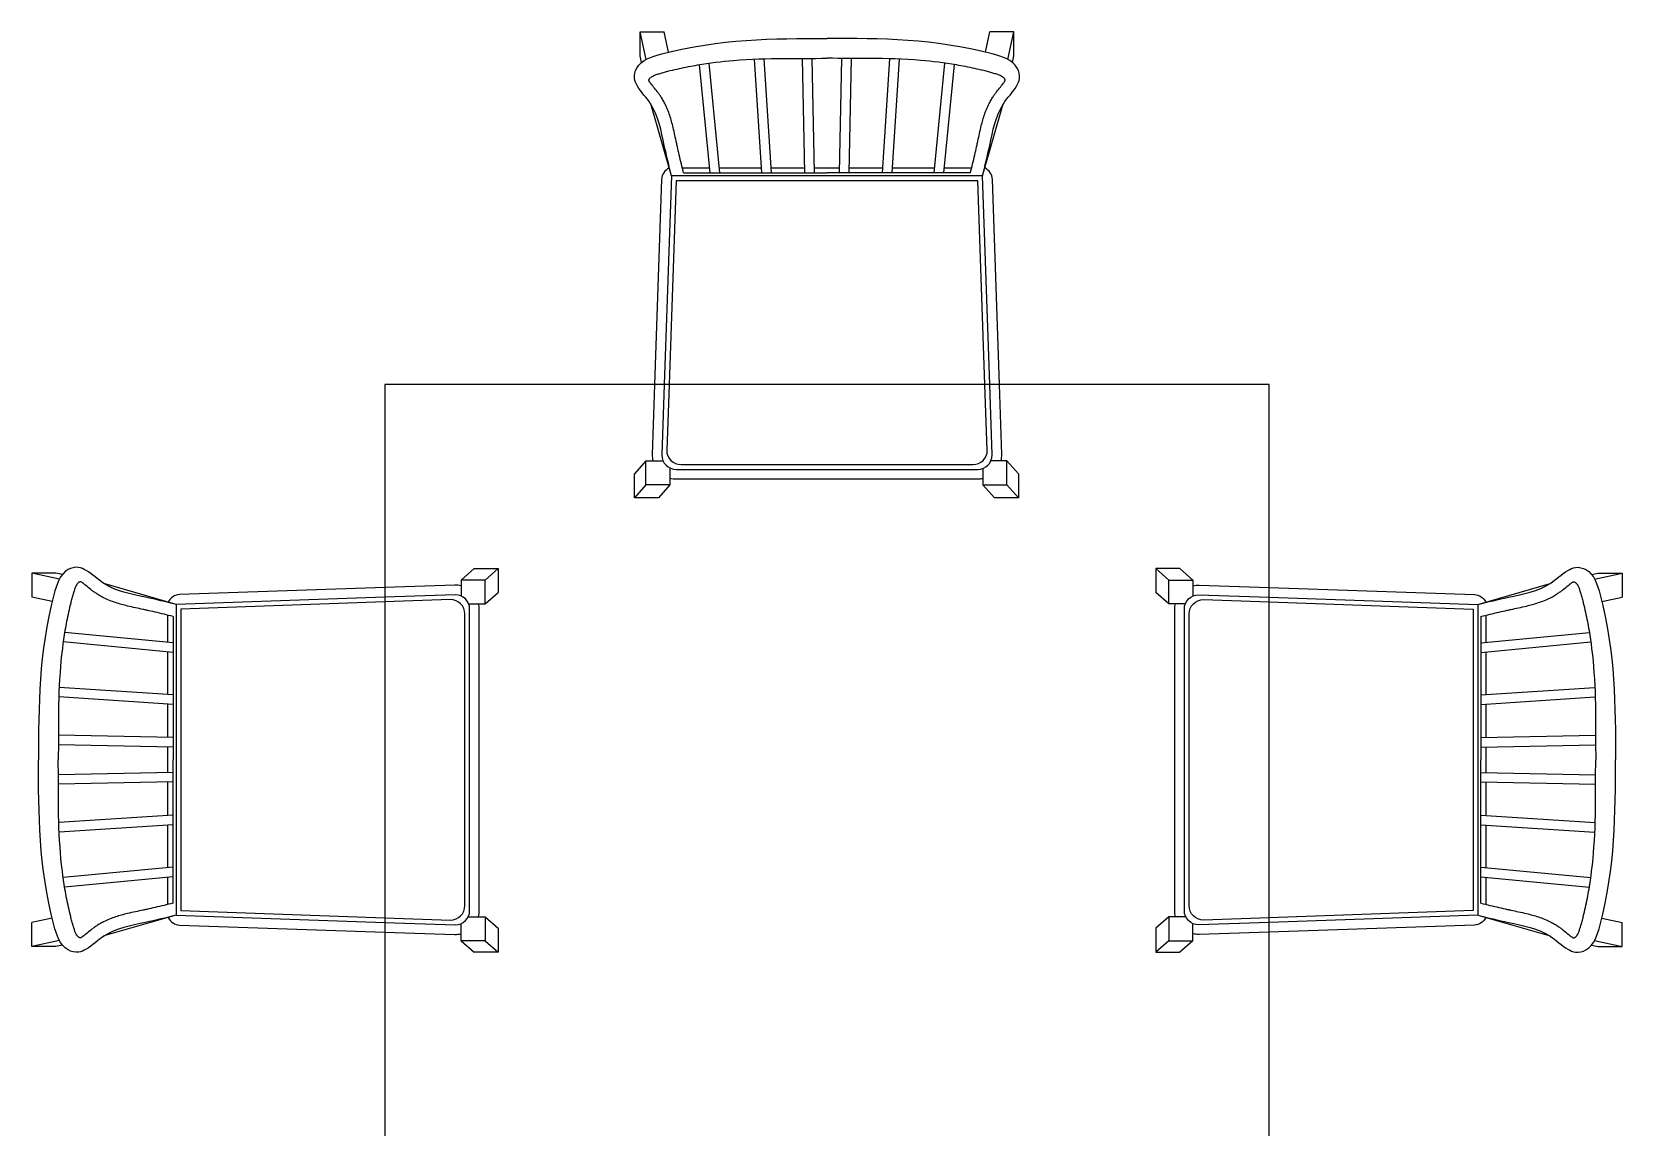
# Model space of a CAD drawing. Header units: millimetres. Extents: x -38686 to 870903, y -23218 to 232707.
# Drawn here: x 42359 to 44016, y 27004 to 28146 of the extents above; entities that cross this region are included whole.
import ezdxf

# ---------------------------------------------------------------- set-up
doc = ezdxf.new("R2010")
doc.units = ezdxf.units.MM
doc.header["$LTSCALE"] = 10
doc.layers.add('40 - Detail Outline', color=142, linetype='Continuous')

msp = doc.modelspace()

# ---------------------------------------------------------------- linework, layer by layer
at = {"layer": '40 - Detail Outline', "color": 0}
for p, q in [((42999.253, 28117.511), (42992.926, 28146.248)), ((43022.603, 28125.005), (43017.926, 28146.248)), ((43352.613, 28125.005), (43357.29, 28146.248)), ((43375.963, 28117.511), (43382.29, 28146.248)), ((42994.44, 28114.375), (42992.926, 28121.248)), ((43380.776, 28114.375), (43382.29, 28121.248)), ((43025.593, 27996.027), (43003.973, 28071.076)), ((43349.622, 27996.027), (43371.243, 28071.076)), ((42388.007, 27575.794), (42359.271, 27582.121)), ((42391.143, 27580.608), (42384.271, 27582.121)), ((42509.491, 27549.454), (42434.442, 27571.075)), ((43865.725, 27549.454), (43940.774, 27571.075)), ((43984.073, 27580.608), (43990.945, 27582.121)), ((43987.209, 27575.794), (44015.945, 27582.121)), ((42380.513, 27552.444), (42359.271, 27557.121)), ((43994.703, 27552.444), (44015.945, 27557.121)), ((42380.513, 27222.435), (42359.271, 27217.758)), ((42509.491, 27225.425), (42434.442, 27203.804)), ((43865.725, 27225.425), (43940.774, 27203.804)), ((43994.703, 27222.435), (44015.945, 27217.758)), ((42388.007, 27199.085), (42359.271, 27192.758)), ((42391.143, 27194.271), (42384.271, 27192.758)), ((43984.073, 27194.271), (43990.945, 27192.758)), ((43987.209, 27199.085), (44015.945, 27192.758))]:
    msp.add_line(p, q, dxfattribs=at)
at = {"layer": '40 - Detail Outline', "color": 7}
for p, q in [((43119.821, 27999.133), (43112.122, 28117.762)), ((43129.842, 27999.133), (43122.119, 28118.133)), ((43164.53, 27999.133), (43162.075, 28118.489)), ((43174.532, 27999.133), (43172.076, 28118.529)), ((43200.684, 27999.133), (43203.14, 28118.529)), ((43210.686, 27999.133), (43213.141, 28118.489)), ((43245.374, 27999.133), (43253.097, 28118.133)), ((43255.395, 27999.133), (43263.094, 28117.762)), ((43065.775, 27999.133), (43054.866, 28112.031)), ((43075.822, 27999.133), (43064.767, 28113.538)), ((43299.394, 27999.133), (43310.449, 28113.538)), ((43309.441, 27999.133), (43320.35, 28112.031)), ((43002.212, 28094.988), (43002.09, 28095.431)), ((43373.004, 28094.988), (43373.126, 28095.431)), ((43036.885, 28004.555), (43065.251, 28004.555)), ((43038.217, 27999.133), (43187.608, 27999.133)), ((43075.298, 28004.555), (43119.469, 28004.555)), ((43129.49, 28004.555), (43164.418, 28004.555)), ((43174.42, 28004.555), (43200.796, 28004.555)), ((43336.999, 27999.133), (43187.608, 27999.133)), ((43210.798, 28004.555), (43245.726, 28004.555)), ((43255.747, 28004.555), (43299.918, 28004.555)), ((43309.965, 28004.555), (43338.331, 28004.555)), ((42410.531, 27572.835), (42410.088, 27572.957)), ((43964.685, 27572.835), (43965.128, 27572.957)), ((42500.963, 27509.796), (42500.963, 27538.163)), ((42506.385, 27536.83), (42506.385, 27387.439)), ((43868.831, 27536.83), (43868.831, 27387.439)), ((43874.253, 27509.796), (43874.253, 27538.163)), ((42506.385, 27509.273), (42393.487, 27520.182)), ((43868.831, 27509.273), (43981.729, 27520.182)), ((42506.385, 27499.226), (42391.98, 27510.281)), ((43868.831, 27499.226), (43983.236, 27510.281)), ((42500.963, 27455.579), (42500.963, 27499.75)), ((43874.253, 27455.579), (43874.253, 27499.75)), ((42506.385, 27445.206), (42387.386, 27452.928)), ((42506.385, 27455.227), (42387.756, 27462.925)), ((43868.831, 27455.227), (43987.46, 27462.925)), ((43868.831, 27445.206), (43987.83, 27452.928)), ((42500.963, 27410.629), (42500.963, 27445.558)), ((43874.253, 27410.629), (43874.253, 27445.558)), ((42506.385, 27400.516), (42386.989, 27402.971)), ((42506.385, 27410.518), (42387.029, 27412.972)), ((43868.831, 27410.518), (43988.187, 27412.972)), ((43868.831, 27400.516), (43988.227, 27402.971)), ((42500.963, 27374.252), (42500.963, 27400.627)), ((42506.385, 27238.049), (42506.385, 27387.439)), ((43868.831, 27238.049), (43868.831, 27387.439)), ((43874.253, 27374.252), (43874.253, 27400.627)), ((42506.385, 27374.363), (42386.989, 27371.908)), ((43868.831, 27374.363), (43988.227, 27371.908)), ((42506.385, 27364.361), (42387.029, 27361.907)), ((42500.963, 27329.321), (42500.963, 27364.25)), ((43868.831, 27364.361), (43988.187, 27361.907)), ((43874.253, 27329.321), (43874.253, 27364.25)), ((42506.385, 27329.673), (42387.386, 27321.951)), ((42506.385, 27319.652), (42387.756, 27311.954)), ((42500.963, 27275.129), (42500.963, 27319.3)), ((43868.831, 27329.673), (43987.83, 27321.951)), ((43868.831, 27319.652), (43987.46, 27311.954)), ((43874.253, 27275.129), (43874.253, 27319.3)), ((42506.385, 27275.653), (42391.98, 27264.598)), ((43868.831, 27275.653), (43983.236, 27264.598)), ((42506.385, 27265.606), (42393.487, 27254.697)), ((42500.963, 27236.716), (42500.963, 27265.083)), ((43868.831, 27265.606), (43981.729, 27254.697)), ((43874.253, 27236.716), (43874.253, 27265.083)), ((42410.531, 27202.043), (42410.088, 27201.922)), ((43964.685, 27202.043), (43965.128, 27201.922))]:
    msp.add_line(p, q, dxfattribs=at)
at = {"layer": '40 - Detail Outline', "color": 251}
for p, q in [((42998.896, 27699.147), (42986.954, 27685.537)), ((43375.013, 27699.147), (43386.954, 27685.537)), ((42998.896, 27674.147), (42986.954, 27660.537)), ((43023.896, 27674.147), (43011.954, 27660.537)), ((43350.013, 27674.147), (43361.954, 27660.537)), ((43375.013, 27674.147), (43386.954, 27660.537)), ((42806.371, 27574.844), (42819.982, 27586.786)), ((42831.371, 27574.844), (42844.982, 27586.786)), ((43543.845, 27574.844), (43530.234, 27586.786)), ((43568.845, 27574.844), (43555.234, 27586.786)), ((42831.371, 27549.844), (42844.982, 27561.786)), ((43543.845, 27549.844), (43530.234, 27561.786)), ((42831.371, 27223.727), (42844.982, 27211.786)), ((43543.845, 27223.727), (43530.234, 27211.786)), ((42806.371, 27198.727), (42819.982, 27186.786)), ((42831.371, 27198.727), (42844.982, 27186.786)), ((43543.845, 27198.727), (43530.234, 27186.786)), ((43568.845, 27198.727), (43555.234, 27186.786))]:
    msp.add_line(p, q, dxfattribs=at)
at = {"layer": '40 - Detail Outline', "color": 0}
for points in [[(42992.926, 28121.248), (42992.926, 28146.248), (43017.926, 28146.248)], [(43382.29, 28121.248), (43382.29, 28146.248), (43357.29, 28146.248)], [(43357.099, 27778.559), (43349.622, 27996.027), (43025.593, 27996.027), (43018.116, 27778.559)], [(43352.188, 27778.559), (43344.622, 27991.027), (43030.593, 27991.027), (43023.028, 27778.559)], [(42384.271, 27582.121), (42359.271, 27582.121), (42359.271, 27557.121)], [(43990.945, 27582.121), (44015.945, 27582.121), (44015.945, 27557.121)], [(42726.959, 27556.931), (42509.491, 27549.454), (42509.491, 27225.425), (42726.959, 27217.948)], [(42726.959, 27552.019), (42514.491, 27544.454), (42514.491, 27230.425), (42726.959, 27222.86)], [(43648.257, 27556.931), (43865.725, 27549.454), (43865.725, 27225.425), (43648.257, 27217.948)], [(43648.257, 27552.019), (43860.725, 27544.454), (43860.725, 27230.425), (43648.257, 27222.86)], [(42384.271, 27192.758), (42359.271, 27192.758), (42359.271, 27217.758)], [(43990.945, 27192.758), (44015.945, 27192.758), (44015.945, 27217.758)]]:
    msp.add_lwpolyline(points, dxfattribs=at)
for points in [[(43023.208, 28004.309, 0.25562514), (43015.235, 27992.321), (43008.049, 27778.559)], [(43367.167, 27778.559), (43359.981, 27992.321, 0.25562514), (43352.008, 28004.309)], [(42726.959, 27566.999), (42513.197, 27559.812, 0.25562514), (42501.209, 27551.84)], [(43648.257, 27566.999), (43862.019, 27559.812, -0.25562514), (43874.007, 27551.84)], [(42501.209, 27223.039, 0.25562514), (42513.197, 27215.067), (42726.959, 27207.88)], [(43874.007, 27223.039, -0.25562514), (43862.019, 27215.067), (43648.257, 27207.88)]]:
    msp.add_lwpolyline(points, format="xyb", dxfattribs=at)
msp.add_lwpolyline([(43648.257, 27778.559), (42726.959, 27778.559), (42726.959, 26346.553), (43648.257, 26346.553)], close=True, dxfattribs=at)
at = {"layer": '40 - Detail Outline', "color": 251}
for points in [[(43008.049, 27778.559), (43005.598, 27705.665, 0.06587297), (43006.332, 27699.147)], [(43018.116, 27778.559), (43015.593, 27705.178, 0.41421356), (43030.593, 27690.178)], [(43023.028, 27778.559), (43020.593, 27710.178, 0.41421356), (43035.593, 27695.178)], [(43030.593, 27690.178), (43344.622, 27690.178, 0.41421356), (43359.622, 27705.178), (43357.099, 27778.559)], [(43035.593, 27695.178), (43339.622, 27695.178, 0.41421356), (43354.622, 27710.178), (43352.188, 27778.559)], [(43368.884, 27699.147, 0.06587297), (43369.618, 27705.665), (43367.167, 27778.559)], [(43023.896, 27681.092, 0.06791001), (43030.593, 27680.178), (43344.622, 27680.178, 0.05438092), (43350.013, 27680.766, 0.05438092)], [(42806.371, 27568.716, 0.06587297), (42799.854, 27569.449), (42726.959, 27566.999)], [(43568.845, 27568.716, -0.06587297), (43575.362, 27569.449), (43648.257, 27566.999)], [(42815.34, 27230.425), (42815.34, 27544.454, 0.41421356), (42800.34, 27559.454), (42726.959, 27556.931)], [(42810.34, 27235.425), (42810.34, 27539.454, 0.41421356), (42795.34, 27554.454), (42726.959, 27552.019)], [(43559.876, 27230.425), (43559.876, 27544.454, -0.41421356), (43574.876, 27559.454), (43648.257, 27556.931)], [(43564.876, 27235.425), (43564.876, 27539.454, -0.41421356), (43579.876, 27554.454), (43648.257, 27552.019)], [(42824.426, 27223.727, 0.06791001), (42825.34, 27230.425), (42825.34, 27544.454, 0.05438092), (42824.752, 27549.844, 0.05438092)], [(43550.79, 27223.727, -0.06791001), (43549.876, 27230.425), (43549.876, 27544.454, -0.05438092), (43550.464, 27549.844, -0.05438092)], [(42726.959, 27222.86), (42795.34, 27220.425, 0.41421356), (42810.34, 27235.425)], [(42726.959, 27217.948), (42800.34, 27215.425, 0.41421356), (42815.34, 27230.425)], [(43648.257, 27217.948), (43574.876, 27215.425, -0.41421356), (43559.876, 27230.425)], [(43648.257, 27222.86), (43579.876, 27220.425, -0.41421356), (43564.876, 27235.425)], [(42726.959, 27207.88), (42799.854, 27205.43, 0.06587297), (42806.371, 27206.163)], [(43648.257, 27207.88), (43575.362, 27205.43, -0.06587297), (43568.845, 27206.163)]]:
    msp.add_lwpolyline(points, format="xyb", dxfattribs=at)
for points in [[(43011.954, 27660.537), (42986.954, 27660.537), (42986.954, 27685.537)], [(43023.896, 27691.756), (43023.896, 27674.147), (42998.896, 27674.147), (42998.896, 27699.147), (43016.859, 27699.147)], [(43350.013, 27691.18), (43350.013, 27674.147), (43375.013, 27674.147), (43375.013, 27699.147), (43358.357, 27699.147)], [(43386.954, 27685.537), (43386.954, 27660.537), (43361.954, 27660.537)], [(42819.982, 27586.786), (42844.982, 27586.786), (42844.982, 27561.786)], [(43555.234, 27586.786), (43530.234, 27586.786), (43530.234, 27561.786)], [(42814.338, 27549.844), (42831.371, 27549.844), (42831.371, 27574.844), (42806.371, 27574.844), (42806.371, 27558.188)], [(43560.878, 27549.844), (43543.845, 27549.844), (43543.845, 27574.844), (43568.845, 27574.844), (43568.845, 27558.188)], [(42813.762, 27223.727), (42831.371, 27223.727), (42831.371, 27198.727), (42806.371, 27198.727), (42806.371, 27216.691)], [(43561.454, 27223.727), (43543.845, 27223.727), (43543.845, 27198.727), (43568.845, 27198.727), (43568.845, 27216.691)], [(42844.982, 27211.786), (42844.982, 27186.786), (42819.982, 27186.786)], [(43530.234, 27211.786), (43530.234, 27186.786), (43555.234, 27186.786)]]:
    msp.add_lwpolyline(points, dxfattribs=at)
at = {"layer": '40 - Detail Outline', "color": 0}
for points, knots in [([(43025.593, 27996.027), (43023.02, 28006.49), (43016.823, 28031.679), (43010.74, 28066.627), (42992.08, 28085.101), (42985.783, 28098.296), (42990.375, 28115.985), (43066.579, 28139.184), (43131.947, 28139.26), (43187.608, 28139.215)], [0, 0, 0, 0, 32.57715137, 78.42867812, 101.30605396, 109.98238013, 120.95051628, 150.95316852, 323.73230532, 323.73230532, 323.73230532, 323.73230532]), ([(43349.622, 27996.027), (43352.196, 28006.49), (43358.393, 28031.679), (43364.476, 28066.627), (43383.136, 28085.101), (43389.433, 28098.296), (43384.841, 28115.985), (43308.637, 28139.184), (43243.269, 28139.26), (43187.608, 28139.215)], [0, 0, 0, 0, 32.57715137, 78.42867812, 101.30605396, 109.98238013, 120.95051628, 150.95316852, 323.73230532, 323.73230532, 323.73230532, 323.73230532]), ([(43002.09, 28095.431), (43002.076, 28095.472), (43002.06, 28095.526), (43002.051, 28095.719), (43002.03, 28095.888), (43002.149, 28096.252), (43002.227, 28096.448), (43002.368, 28096.744), (43002.425, 28096.853), (43002.539, 28097.052), (43002.6, 28097.147), (43002.795, 28097.433), (43002.946, 28097.623), (43003.33, 28098.036), (43003.564, 28098.259), (43004.149, 28098.74), (43004.501, 28098.999), (43005.569, 28099.691), (43006.38, 28100.139), (43008.312, 28101.042), (43009.43, 28101.495), (43011.914, 28102.38), (43013.28, 28102.813), (43016.196, 28103.663), (43017.747, 28104.081), (43020.976, 28104.926), (43022.587, 28105.337), (43027.41, 28106.532), (43030.612, 28107.28), (43040.18, 28109.391), (43046.51, 28110.618), (43065.38, 28113.822), (43077.802, 28115.323), (43107.865, 28117.855), (43125.416, 28118.391), (43157.395, 28118.553), (43171.817, 28118.324), (43187.608, 28118.829)], [136.27052956, 136.27052956, 136.27052956, 136.27052956, 137.49414178, 137.49414178, 139.9413662, 139.9413662, 142.38859063, 142.38859063, 143.92442163, 143.92442163, 145.46025264, 145.46025264, 148.53191465, 148.53191465, 151.60357665, 151.60357665, 154.67523866, 154.67523866, 159.45140784, 159.45140784, 164.22757701, 164.22757701, 169.00374619, 169.00374619, 173.77991536, 173.77991536, 178.55608454, 178.55608454, 188.10842288, 188.10842288, 207.21309958, 207.21309958, 245.42245298, 245.42245298, 300.31168215, 300.31168215, 345.34487244, 345.34487244, 345.34487244, 345.34487244]), ([(43373.126, 28095.431), (43373.14, 28095.472), (43373.156, 28095.526), (43373.165, 28095.719), (43373.186, 28095.888), (43373.067, 28096.252), (43372.989, 28096.448), (43372.848, 28096.744), (43372.791, 28096.853), (43372.677, 28097.052), (43372.616, 28097.147), (43372.421, 28097.433), (43372.27, 28097.623), (43371.886, 28098.036), (43371.652, 28098.259), (43371.067, 28098.74), (43370.715, 28098.999), (43369.647, 28099.691), (43368.836, 28100.139), (43366.904, 28101.042), (43365.786, 28101.495), (43363.302, 28102.38), (43361.936, 28102.813), (43359.02, 28103.663), (43357.469, 28104.081), (43354.24, 28104.926), (43352.629, 28105.337), (43347.806, 28106.532), (43344.604, 28107.28), (43335.036, 28109.391), (43328.706, 28110.618), (43309.836, 28113.822), (43297.414, 28115.323), (43267.351, 28117.855), (43249.8, 28118.391), (43217.821, 28118.553), (43203.399, 28118.324), (43187.608, 28118.829)], [136.27052956, 136.27052956, 136.27052956, 136.27052956, 137.49414178, 137.49414178, 139.9413662, 139.9413662, 142.38859063, 142.38859063, 143.92442163, 143.92442163, 145.46025264, 145.46025264, 148.53191465, 148.53191465, 151.60357665, 151.60357665, 154.67523866, 154.67523866, 159.45140784, 159.45140784, 164.22757701, 164.22757701, 169.00374619, 169.00374619, 173.77991536, 173.77991536, 178.55608454, 178.55608454, 188.10842288, 188.10842288, 207.21309958, 207.21309958, 245.42245298, 245.42245298, 300.31168215, 300.31168215, 345.34487244, 345.34487244, 345.34487244, 345.34487244]), ([(43038.217, 27999.133), (43036.672, 28005.415), (43035.138, 28011.651), (43033.001, 28020.761), (43032.346, 28023.615), (43031.424, 28027.769), (43031.141, 28029.059), (43030.307, 28032.938), (43029.755, 28035.596), (43028.595, 28041.025), (43027.988, 28043.793), (43026.334, 28050.691), (43025.216, 28054.861), (43022.436, 28063.226), (43020.773, 28067.424), (43017.977, 28072.93), (43017.226, 28074.305), (43015.996, 28076.382), (43015.557, 28077.094), (43014.77, 28078.32), (43014.427, 28078.836), (43013.742, 28079.841), (43013.398, 28080.331), (43012.365, 28081.771), (43011.675, 28082.689), (43009.583, 28085.403), (43008.211, 28087.084), (43005.674, 28090.248), (43004.509, 28091.729), (43003.128, 28093.641), (43002.784, 28094.132), (43002.376, 28094.74), (43002.293, 28094.864), (43002.212, 28094.988)], [0, 0, 0, 0, 19.55960044, 19.55960044, 28.45991601, 28.45991601, 32.45695727, 32.45695727, 40.4510398, 40.4510398, 48.44512232, 48.44512232, 60.12364507, 60.12364507, 71.80216781, 71.80216781, 75.72333697, 75.72333697, 77.78716179, 77.78716179, 79.2984976, 79.2984976, 80.80983341, 80.80983341, 83.83250503, 83.83250503, 90.10403329, 90.10403329, 96.37556155, 96.37556155, 98.59913399, 98.59913399, 99.17238689, 99.17238689, 99.17238689, 99.17238689]), ([(43336.999, 27999.133), (43338.544, 28005.415), (43340.078, 28011.651), (43342.215, 28020.761), (43342.87, 28023.615), (43343.792, 28027.769), (43344.075, 28029.059), (43344.909, 28032.938), (43345.461, 28035.596), (43346.621, 28041.025), (43347.228, 28043.793), (43348.882, 28050.691), (43350, 28054.861), (43352.78, 28063.226), (43354.443, 28067.424), (43357.239, 28072.93), (43357.99, 28074.305), (43359.219, 28076.382), (43359.658, 28077.094), (43360.446, 28078.32), (43360.789, 28078.836), (43361.474, 28079.841), (43361.818, 28080.331), (43362.851, 28081.771), (43363.541, 28082.689), (43365.633, 28085.403), (43367.005, 28087.084), (43369.542, 28090.248), (43370.707, 28091.729), (43372.088, 28093.641), (43372.432, 28094.132), (43372.84, 28094.74), (43372.923, 28094.864), (43373.004, 28094.988)], [0, 0, 0, 0, 19.55960044, 19.55960044, 28.45991601, 28.45991601, 32.45695727, 32.45695727, 40.4510398, 40.4510398, 48.44512232, 48.44512232, 60.12364507, 60.12364507, 71.80216781, 71.80216781, 75.72333697, 75.72333697, 77.78716179, 77.78716179, 79.2984976, 79.2984976, 80.80983341, 80.80983341, 83.83250503, 83.83250503, 90.10403329, 90.10403329, 96.37556155, 96.37556155, 98.59913399, 98.59913399, 99.17238689, 99.17238689, 99.17238689, 99.17238689]), ([(42509.491, 27549.454), (42499.028, 27552.028), (42473.839, 27558.225), (42438.891, 27564.308), (42420.417, 27582.967), (42407.222, 27589.265), (42389.534, 27584.672), (42366.334, 27508.469), (42366.258, 27443.101), (42366.303, 27387.439)], [0, 0, 0, 0, 32.57715137, 78.42867812, 101.30605396, 109.98238013, 120.95051628, 150.95316852, 323.73230532, 323.73230532, 323.73230532, 323.73230532]), ([(43865.725, 27549.454), (43876.188, 27552.028), (43901.376, 27558.225), (43936.325, 27564.308), (43954.798, 27582.967), (43967.994, 27589.265), (43985.682, 27584.672), (44008.882, 27508.469), (44008.958, 27443.101), (44008.912, 27387.439)], [0, 0, 0, 0, 32.57715137, 78.42867812, 101.30605396, 109.98238013, 120.95051628, 150.95316852, 323.73230532, 323.73230532, 323.73230532, 323.73230532]), ([(42410.088, 27572.957), (42410.046, 27572.971), (42409.992, 27572.988), (42409.799, 27572.997), (42409.63, 27573.018), (42409.266, 27572.898), (42409.071, 27572.821), (42408.774, 27572.68), (42408.666, 27572.623), (42408.466, 27572.508), (42408.371, 27572.448), (42408.085, 27572.252), (42407.895, 27572.102), (42407.482, 27571.718), (42407.259, 27571.484), (42406.778, 27570.898), (42406.519, 27570.547), (42405.828, 27569.479), (42405.379, 27568.667), (42404.476, 27566.736), (42404.023, 27565.618), (42403.138, 27563.133), (42402.705, 27561.768), (42401.855, 27558.851), (42401.437, 27557.3), (42400.592, 27554.071), (42400.182, 27552.46), (42398.987, 27547.637), (42398.238, 27544.435), (42396.127, 27534.867), (42394.901, 27528.538), (42391.697, 27509.668), (42390.195, 27497.245), (42387.663, 27467.182), (42387.127, 27449.631), (42386.965, 27417.652), (42387.194, 27403.23), (42386.689, 27387.439)], [136.27052956, 136.27052956, 136.27052956, 136.27052956, 137.49414178, 137.49414178, 139.9413662, 139.9413662, 142.38859063, 142.38859063, 143.92442163, 143.92442163, 145.46025264, 145.46025264, 148.53191465, 148.53191465, 151.60357665, 151.60357665, 154.67523866, 154.67523866, 159.45140784, 159.45140784, 164.22757701, 164.22757701, 169.00374619, 169.00374619, 173.77991536, 173.77991536, 178.55608454, 178.55608454, 188.10842288, 188.10842288, 207.21309958, 207.21309958, 245.42245298, 245.42245298, 300.31168215, 300.31168215, 345.34487244, 345.34487244, 345.34487244, 345.34487244]), ([(42506.385, 27536.83), (42500.103, 27538.376), (42493.868, 27539.91), (42484.758, 27542.047), (42481.903, 27542.701), (42477.749, 27543.624), (42476.459, 27543.906), (42472.58, 27544.741), (42469.922, 27545.292), (42464.493, 27546.452), (42461.725, 27547.06), (42454.827, 27548.714), (42450.657, 27549.832), (42442.292, 27552.612), (42438.094, 27554.274), (42432.588, 27557.07), (42431.213, 27557.821), (42429.136, 27559.051), (42428.424, 27559.49), (42427.199, 27560.278), (42426.682, 27560.621), (42425.678, 27561.306), (42425.187, 27561.65), (42423.747, 27562.683), (42422.829, 27563.372), (42420.116, 27565.464), (42418.434, 27566.836), (42415.271, 27569.374), (42413.789, 27570.538), (42411.877, 27571.92), (42411.386, 27572.263), (42410.778, 27572.672), (42410.654, 27572.754), (42410.531, 27572.835)], [0, 0, 0, 0, 19.55960044, 19.55960044, 28.45991601, 28.45991601, 32.45695727, 32.45695727, 40.4510398, 40.4510398, 48.44512232, 48.44512232, 60.12364507, 60.12364507, 71.80216781, 71.80216781, 75.72333697, 75.72333697, 77.78716179, 77.78716179, 79.2984976, 79.2984976, 80.80983341, 80.80983341, 83.83250503, 83.83250503, 90.10403329, 90.10403329, 96.37556155, 96.37556155, 98.59913399, 98.59913399, 99.17238689, 99.17238689, 99.17238689, 99.17238689]), ([(43868.831, 27536.83), (43875.113, 27538.376), (43881.348, 27539.91), (43890.458, 27542.047), (43893.313, 27542.701), (43897.467, 27543.624), (43898.757, 27543.906), (43902.636, 27544.741), (43905.294, 27545.292), (43910.723, 27546.452), (43913.491, 27547.06), (43920.389, 27548.714), (43924.559, 27549.832), (43932.923, 27552.612), (43937.122, 27554.274), (43942.628, 27557.07), (43944.003, 27557.821), (43946.08, 27559.051), (43946.792, 27559.49), (43948.017, 27560.278), (43948.534, 27560.621), (43949.538, 27561.306), (43950.029, 27561.65), (43951.469, 27562.683), (43952.387, 27563.372), (43955.1, 27565.464), (43956.782, 27566.836), (43959.945, 27569.374), (43961.427, 27570.538), (43963.338, 27571.92), (43963.83, 27572.263), (43964.438, 27572.672), (43964.562, 27572.754), (43964.685, 27572.835)], [0, 0, 0, 0, 19.55960044, 19.55960044, 28.45991601, 28.45991601, 32.45695727, 32.45695727, 40.4510398, 40.4510398, 48.44512232, 48.44512232, 60.12364507, 60.12364507, 71.80216781, 71.80216781, 75.72333697, 75.72333697, 77.78716179, 77.78716179, 79.2984976, 79.2984976, 80.80983341, 80.80983341, 83.83250503, 83.83250503, 90.10403329, 90.10403329, 96.37556155, 96.37556155, 98.59913399, 98.59913399, 99.17238689, 99.17238689, 99.17238689, 99.17238689]), ([(43965.128, 27572.957), (43965.17, 27572.971), (43965.224, 27572.988), (43965.417, 27572.997), (43965.586, 27573.018), (43965.95, 27572.898), (43966.145, 27572.821), (43966.442, 27572.68), (43966.55, 27572.623), (43966.75, 27572.508), (43966.845, 27572.448), (43967.131, 27572.252), (43967.321, 27572.102), (43967.734, 27571.718), (43967.956, 27571.484), (43968.438, 27570.898), (43968.697, 27570.547), (43969.388, 27569.479), (43969.837, 27568.667), (43970.739, 27566.736), (43971.192, 27565.618), (43972.078, 27563.133), (43972.511, 27561.768), (43973.361, 27558.851), (43973.779, 27557.3), (43974.624, 27554.071), (43975.034, 27552.46), (43976.229, 27547.637), (43976.978, 27544.435), (43979.089, 27534.867), (43980.315, 27528.538), (43983.519, 27509.668), (43985.021, 27497.245), (43987.553, 27467.182), (43988.089, 27449.631), (43988.251, 27417.652), (43988.022, 27403.23), (43988.527, 27387.439)], [136.27052956, 136.27052956, 136.27052956, 136.27052956, 137.49414178, 137.49414178, 139.9413662, 139.9413662, 142.38859063, 142.38859063, 143.92442163, 143.92442163, 145.46025264, 145.46025264, 148.53191465, 148.53191465, 151.60357665, 151.60357665, 154.67523866, 154.67523866, 159.45140784, 159.45140784, 164.22757701, 164.22757701, 169.00374619, 169.00374619, 173.77991536, 173.77991536, 178.55608454, 178.55608454, 188.10842288, 188.10842288, 207.21309958, 207.21309958, 245.42245298, 245.42245298, 300.31168215, 300.31168215, 345.34487244, 345.34487244, 345.34487244, 345.34487244]), ([(42509.491, 27225.425), (42499.028, 27222.851), (42473.839, 27216.654), (42438.891, 27210.571), (42420.417, 27191.912), (42407.222, 27185.614), (42389.534, 27190.207), (42366.334, 27266.41), (42366.258, 27331.778), (42366.303, 27387.439)], [0, 0, 0, 0, 32.57715137, 78.42867812, 101.30605396, 109.98238013, 120.95051628, 150.95316852, 323.73230532, 323.73230532, 323.73230532, 323.73230532]), ([(42410.088, 27201.922), (42410.046, 27201.907), (42409.992, 27201.891), (42409.799, 27201.882), (42409.63, 27201.861), (42409.266, 27201.98), (42409.071, 27202.058), (42408.774, 27202.199), (42408.666, 27202.256), (42408.466, 27202.371), (42408.371, 27202.431), (42408.085, 27202.627), (42407.895, 27202.777), (42407.482, 27203.161), (42407.259, 27203.395), (42406.778, 27203.981), (42406.519, 27204.332), (42405.828, 27205.4), (42405.379, 27206.212), (42404.476, 27208.143), (42404.023, 27209.261), (42403.138, 27211.746), (42402.705, 27213.111), (42401.855, 27216.028), (42401.437, 27217.579), (42400.592, 27220.808), (42400.182, 27222.419), (42398.987, 27227.242), (42398.238, 27230.444), (42396.127, 27240.012), (42394.901, 27246.341), (42391.697, 27265.211), (42390.195, 27277.634), (42387.663, 27307.696), (42387.127, 27325.248), (42386.965, 27357.227), (42387.194, 27371.649), (42386.689, 27387.439)], [136.27052956, 136.27052956, 136.27052956, 136.27052956, 137.49414178, 137.49414178, 139.9413662, 139.9413662, 142.38859063, 142.38859063, 143.92442163, 143.92442163, 145.46025264, 145.46025264, 148.53191465, 148.53191465, 151.60357665, 151.60357665, 154.67523866, 154.67523866, 159.45140784, 159.45140784, 164.22757701, 164.22757701, 169.00374619, 169.00374619, 173.77991536, 173.77991536, 178.55608454, 178.55608454, 188.10842288, 188.10842288, 207.21309958, 207.21309958, 245.42245298, 245.42245298, 300.31168215, 300.31168215, 345.34487244, 345.34487244, 345.34487244, 345.34487244]), ([(43865.725, 27225.425), (43876.188, 27222.851), (43901.376, 27216.654), (43936.325, 27210.571), (43954.798, 27191.912), (43967.994, 27185.614), (43985.682, 27190.207), (44008.882, 27266.41), (44008.958, 27331.778), (44008.912, 27387.439)], [0, 0, 0, 0, 32.57715137, 78.42867812, 101.30605396, 109.98238013, 120.95051628, 150.95316852, 323.73230532, 323.73230532, 323.73230532, 323.73230532]), ([(43965.128, 27201.922), (43965.17, 27201.907), (43965.224, 27201.891), (43965.417, 27201.882), (43965.586, 27201.861), (43965.95, 27201.98), (43966.145, 27202.058), (43966.442, 27202.199), (43966.55, 27202.256), (43966.75, 27202.371), (43966.845, 27202.431), (43967.131, 27202.627), (43967.321, 27202.777), (43967.734, 27203.161), (43967.956, 27203.395), (43968.438, 27203.981), (43968.697, 27204.332), (43969.388, 27205.4), (43969.837, 27206.212), (43970.739, 27208.143), (43971.192, 27209.261), (43972.078, 27211.746), (43972.511, 27213.111), (43973.361, 27216.028), (43973.779, 27217.579), (43974.624, 27220.808), (43975.034, 27222.419), (43976.229, 27227.242), (43976.978, 27230.444), (43979.089, 27240.012), (43980.315, 27246.341), (43983.519, 27265.211), (43985.021, 27277.634), (43987.553, 27307.696), (43988.089, 27325.248), (43988.251, 27357.227), (43988.022, 27371.649), (43988.527, 27387.439)], [136.27052956, 136.27052956, 136.27052956, 136.27052956, 137.49414178, 137.49414178, 139.9413662, 139.9413662, 142.38859063, 142.38859063, 143.92442163, 143.92442163, 145.46025264, 145.46025264, 148.53191465, 148.53191465, 151.60357665, 151.60357665, 154.67523866, 154.67523866, 159.45140784, 159.45140784, 164.22757701, 164.22757701, 169.00374619, 169.00374619, 173.77991536, 173.77991536, 178.55608454, 178.55608454, 188.10842288, 188.10842288, 207.21309958, 207.21309958, 245.42245298, 245.42245298, 300.31168215, 300.31168215, 345.34487244, 345.34487244, 345.34487244, 345.34487244]), ([(42506.385, 27238.049), (42500.103, 27236.503), (42493.868, 27234.969), (42484.758, 27232.832), (42481.903, 27232.178), (42477.749, 27231.255), (42476.459, 27230.973), (42472.58, 27230.138), (42469.922, 27229.587), (42464.493, 27228.427), (42461.725, 27227.819), (42454.827, 27226.165), (42450.657, 27225.047), (42442.292, 27222.267), (42438.094, 27220.604), (42432.588, 27217.809), (42431.213, 27217.058), (42429.136, 27215.828), (42428.424, 27215.389), (42427.199, 27214.601), (42426.682, 27214.258), (42425.678, 27213.573), (42425.187, 27213.229), (42423.747, 27212.196), (42422.829, 27211.507), (42420.116, 27209.415), (42418.434, 27208.043), (42415.271, 27205.505), (42413.789, 27204.341), (42411.877, 27202.959), (42411.386, 27202.616), (42410.778, 27202.207), (42410.654, 27202.125), (42410.531, 27202.043)], [0, 0, 0, 0, 19.55960044, 19.55960044, 28.45991601, 28.45991601, 32.45695727, 32.45695727, 40.4510398, 40.4510398, 48.44512232, 48.44512232, 60.12364507, 60.12364507, 71.80216781, 71.80216781, 75.72333697, 75.72333697, 77.78716179, 77.78716179, 79.2984976, 79.2984976, 80.80983341, 80.80983341, 83.83250503, 83.83250503, 90.10403329, 90.10403329, 96.37556155, 96.37556155, 98.59913399, 98.59913399, 99.17238689, 99.17238689, 99.17238689, 99.17238689]), ([(43868.831, 27238.049), (43875.113, 27236.503), (43881.348, 27234.969), (43890.458, 27232.832), (43893.313, 27232.178), (43897.467, 27231.255), (43898.757, 27230.973), (43902.636, 27230.138), (43905.294, 27229.587), (43910.723, 27228.427), (43913.491, 27227.819), (43920.389, 27226.165), (43924.559, 27225.047), (43932.923, 27222.267), (43937.122, 27220.604), (43942.628, 27217.809), (43944.003, 27217.058), (43946.08, 27215.828), (43946.792, 27215.389), (43948.017, 27214.601), (43948.534, 27214.258), (43949.538, 27213.573), (43950.029, 27213.229), (43951.469, 27212.196), (43952.387, 27211.507), (43955.1, 27209.415), (43956.782, 27208.043), (43959.945, 27205.505), (43961.427, 27204.341), (43963.338, 27202.959), (43963.83, 27202.616), (43964.438, 27202.207), (43964.562, 27202.125), (43964.685, 27202.043)], [0, 0, 0, 0, 19.55960044, 19.55960044, 28.45991601, 28.45991601, 32.45695727, 32.45695727, 40.4510398, 40.4510398, 48.44512232, 48.44512232, 60.12364507, 60.12364507, 71.80216781, 71.80216781, 75.72333697, 75.72333697, 77.78716179, 77.78716179, 79.2984976, 79.2984976, 80.80983341, 80.80983341, 83.83250503, 83.83250503, 90.10403329, 90.10403329, 96.37556155, 96.37556155, 98.59913399, 98.59913399, 99.17238689, 99.17238689, 99.17238689, 99.17238689])]:
    msp.add_open_spline(points, degree=3, knots=knots, dxfattribs=at)

doc.saveas('drawing.dxf')
